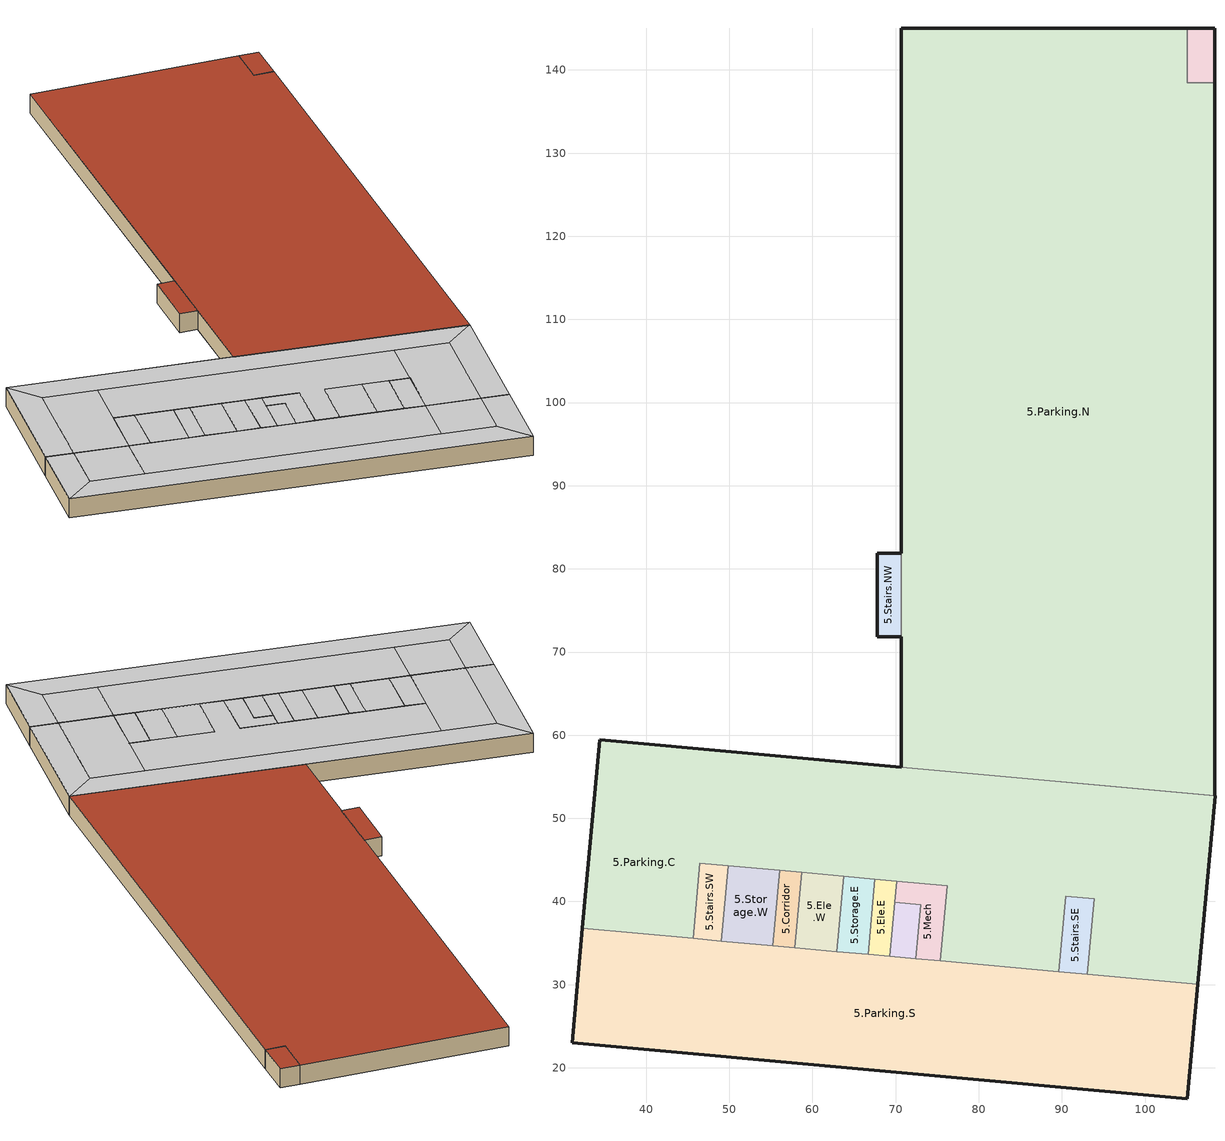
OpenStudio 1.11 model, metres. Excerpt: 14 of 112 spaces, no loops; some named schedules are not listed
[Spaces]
5.Parking.S
 floor adiabatic (Interior Floor): 32.33,36.76 106.35,30.03 105.1,16.29 31.08,23.02 z20.37
 wall outside: 32.33,36.76 31.08,23.02 105.1,16.29 106.35,30.03 z20.37:23.72
 wall to 5.Parking.C: 45.64,35.55 32.33,36.76 / 89.63,31.55 75.39,32.84 / 106.35,30.03 93.05,31.24 z20.37:23.72
 wall to 5.Stairs.SW: 49.06,35.24 45.64,35.55 z20.37:23.72
 wall to 5.Storage.W: 55.22,34.68 49.06,35.24 z20.37:23.72
 wall to 5.Corridor: 57.88,34.44 55.22,34.68 z20.37:23.72
 wall to 5.Ele.W: 62.93,33.98 57.88,34.44 z20.37:23.72
 wall to 5.Storage.E: 66.68,33.64 62.93,33.98 z20.37:23.72
 wall to 5.Ele.E: 69.32,33.4 66.68,33.64 z20.37:23.72
 wall to 5.Stairs.S: 72.41,33.11 69.32,33.4 z20.37:23.72
 wall to 5.Mech: 75.39,32.84 72.41,33.11 z20.37:23.72
 wall to 5.Stairs.SE: 93.05,31.24 89.63,31.55 z20.37:23.72
 ceiling to 6.Office.Cw: 44.81,26.36 45.64,35.55 36.89,36.35 36.05,27.16 z23.72
 ceiling to 6.Office.W: 31.08,23.02 36.05,27.16 36.89,36.35 32.33,36.76 z23.72
 ceiling to 6.Office.E: 105.1,16.29 106.35,30.03 101.8,30.44 100.96,21.26 z23.72
 ceiling to 6.Office.S: 105.1,16.29 100.96,21.26 36.05,27.16 31.08,23.02 z23.72
 ceiling to 6.Office.Ce: 100.96,21.26 101.8,30.44 93.05,31.24 92.21,22.05 z23.72
 ceiling to 6.Office.Cs: 92.21,22.05 93.05,31.24 45.64,35.55 44.81,26.36 z23.72
5.Parking.C
 floor adiabatic (Interior Floor): 34.39,59.44 108.41,52.71 106.35,30.03 93.05,31.24 93.87,40.3 90.46,40.61 89.63,31.55 75.39,32.84 76.21,41.91 46.47,44.61 45.64,35.55 32.33,36.76 z20.37
 wall outside: 70.69,56.14 34.39,59.44 32.33,36.76 / 106.35,30.03 108.41,52.71 z20.37:23.72
 wall to 5.Mech: 70.14,42.46 76.21,41.91 75.39,32.84 z20.37:23.72
 wall to 5.Ele.E: 67.51,42.7 70.14,42.46 z20.37:23.72
 wall to 5.Storage.E: 63.76,43.04 67.51,42.7 z20.37:23.72
 wall to 5.Ele.W: 58.7,43.5 63.76,43.04 z20.37:23.72
 wall to 5.Corridor: 56.05,43.74 58.7,43.5 z20.37:23.72
 wall to 5.Storage.W: 49.88,44.3 56.05,43.74 z20.37:23.72
 wall to 5.Stairs.SW: 45.64,35.55 46.47,44.61 49.88,44.3 z20.37:23.72
 wall to 5.Parking.N: 108.41,52.71 70.69,56.14 z20.37:23.72
 wall to 5.Stairs.SE: 89.63,31.55 90.46,40.61 93.87,40.3 93.05,31.24 z20.37:23.72
 ceiling to 6.Office.Cn: 89.63,31.55 90.46,40.61 86.14,41 85.31,31.94 z23.72; 79.33,32.49 80.15,41.55 93.87,40.3 94.7,49.36 47.29,53.67 46.47,44.61 76.21,41.91 75.39,32.84 z23.72
 ceiling to 6.Office.Cw: 45.64,35.55 47.29,53.67 38.53,54.47 36.89,36.35 z23.72
 ceiling to 6.Office.E: 106.35,30.03 108.41,52.71 103.44,48.57 101.8,30.44 z23.72
 ceiling to 6.Office.W: 36.89,36.35 38.53,54.47 34.39,59.44 32.33,36.76 z23.72
 ceiling to 6.Office.Ce: 101.8,30.44 103.44,48.57 94.7,49.36 93.05,31.24 z23.72
 ceiling to 6.Office.N: 103.44,48.57 108.41,52.71 34.39,59.44 38.53,54.47 z23.72
 ceiling to 6.Restrooms: 85.31,31.94 86.14,41 80.15,41.55 79.33,32.49 z23.72
5.Stairs.SE
 floor adiabatic (Interior Floor): 90.46,40.61 93.87,40.3 93.05,31.24 89.63,31.55 z20.37
 ceiling to 6.Stairs.E: 93.05,31.24 93.87,40.3 90.46,40.61 89.63,31.55 z23.72
5.Mech
 floor adiabatic (Interior Floor): 70.14,42.46 76.21,41.91 75.39,32.84 72.41,33.11 73,39.61 69.91,39.89 z20.37
 wall to 5.Stairs.S: 69.91,39.89 73,39.61 72.41,33.11 z20.37:23.72
 wall to 5.Ele.E: 70.14,42.46 69.91,39.89 z20.37:23.72
 ceiling to 6.Mech: 75.39,32.84 76.21,41.91 70.14,42.46 69.91,39.89 73,39.61 72.41,33.11 z23.72
5.Stairs.S
 floor adiabatic (Interior Floor): 69.91,39.89 73,39.61 72.41,33.11 69.32,33.4 z20.37
 wall to 5.Ele.E: 69.91,39.89 69.32,33.4 z20.37:23.72
 ceiling to 6.Stairs.C: 72.41,33.11 73,39.61 69.91,39.89 69.32,33.4 z23.72
5.Ele.E
 floor adiabatic (Interior Floor): 67.51,42.7 70.14,42.46 69.32,33.4 66.68,33.64 z20.37
 wall to 5.Storage.E: 67.51,42.7 66.68,33.64 z20.37:23.72
 ceiling to 6.Ele.E: 69.32,33.4 70.14,42.46 67.51,42.7 66.68,33.64 z23.72
5.Storage.E
 floor adiabatic (Interior Floor): 63.76,43.04 67.51,42.7 66.68,33.64 62.93,33.98 z20.37
 wall to 5.Ele.W: 63.76,43.04 62.93,33.98 z20.37:23.72
 ceiling to 6.Corridor: 66.68,33.64 67.51,42.7 63.76,43.04 62.93,33.98 z23.72
5.Ele.W
 floor adiabatic (Interior Floor): 58.7,43.5 63.76,43.04 62.93,33.98 57.88,34.44 z20.37
 wall to 5.Corridor: 58.7,43.5 57.88,34.44 z20.37:23.72
 ceiling to 6.Ele.W: 62.93,33.98 63.76,43.04 58.7,43.5 57.88,34.44 z23.72
5.Corridor
 floor adiabatic (Interior Floor): 56.05,43.74 58.7,43.5 57.88,34.44 55.22,34.68 z20.37
 wall to 5.Storage.W: 56.05,43.74 55.22,34.68 z20.37:23.72
 ceiling to 6.Office.Cs: 57.88,34.44 58.7,43.5 56.05,43.74 55.22,34.68 z23.72
5.Storage.W
 floor adiabatic (Interior Floor): 49.88,44.3 56.05,43.74 55.22,34.68 49.06,35.24 z20.37
 wall to 5.Stairs.SW: 49.88,44.3 49.06,35.24 z20.37:23.72
 ceiling to 6.Office.Cs: 55.22,34.68 56.05,43.74 49.88,44.3 49.06,35.24 z23.72
5.Stairs.SW
 floor adiabatic (Interior Floor): 46.47,44.61 49.88,44.3 49.06,35.24 45.64,35.55 z20.37
 ceiling to 6.Stairs.W: 49.06,35.24 49.88,44.3 46.47,44.61 45.64,35.55 z23.72
5.Parking.N
 floor adiabatic (Interior Floor): 105.07,145 105.07,138.48 108.41,138.48 108.41,52.71 70.69,56.14 70.69,145 z20.37
 wall outside: 70.69,71.81 70.69,56.14 / 105.07,145 70.69,145 70.69,81.86 / 108.41,52.71 108.41,138.48 z20.37:23.72
 wall to 5.Stairs.NW: 70.69,81.86 70.69,71.81 z20.37:23.72
 wall to 5.Stairs.N: 108.41,138.48 105.07,138.48 105.07,145 z20.37:23.72
 roof outside: 108.41,52.71 108.41,138.48 105.07,138.48 105.07,145 70.69,145 70.69,56.14 z23.72
5.Stairs.NW
 floor adiabatic (Interior Floor): 70.69,81.86 70.69,71.81 67.78,71.81 67.78,81.86 z20.37
 wall outside: 70.69,81.86 67.78,81.86 67.78,71.81 70.69,71.81 z20.37:23.72
 roof outside: 70.69,71.81 70.69,81.86 67.78,81.86 67.78,71.81 z23.72
5.Stairs.N
 floor adiabatic (Interior Floor): 108.41,145 108.41,138.48 105.07,138.48 105.07,145 z20.37
 wall outside: 108.41,138.48 108.41,145 105.07,145 z20.37:23.72
 roof outside: 108.41,138.48 108.41,145 105.07,145 105.07,138.48 z23.72
[Building]
Building 1: Space Type=Office; Default Construction Set=Proposed Construction Set; Default Schedule Set=Office Schedule Set
[ClimateZones]
Climate Zone Institution Name 1=ASHRAE; Climate Zone Document Name 1=ANSI/ASHRAE Standard 169; Climate Zone Document Year 1=2006; Climate Zone Institution Name 2=CEC; Climate Zone Document Name 2=California Climate Zone Descriptions; Climate Zone Document Year 2=1995
[Site]
Denver Intl Ap: Latitude {deg}=39.83; Longitude {deg}=-104.65; Time Zone {hr}=-7; Elevation {m}=1650
[SizingPeriod:DesignDay] Barometric Pressure {Pa}=83011; Sky Clearness=0; Rain Indicator=0; Snow Indicator=0; Day of Month=21; Daylight Saving Time Indicator=0; Dry-Bulb Temperature Range Modifier Type=DefaultMultipliers
Name | Maximum Dry-Bulb Temperature {C} | Daily Dry-Bulb Temperature Range {deltaC} | Humidity Indicating Conditions at Maximum Dry-Bulb | Wind Speed {m/s} | Wind Direction {deg} | Month | Day Type | Humidity Indicating Type | Solar Model Indicator | ASHRAE Taub | ASHRAE Taud
Denver Intl Ap Ann Clg .4% Condns WB=>MDB | 27.3 | 15.2 | 18.3 | 4.2 | 80 | 7 | SummerDesignDay | Wetbulb | ASHRAETau | 0.424 | 2.012
Denver Intl Ap Ann Htg 99.6% Condns DB | -17.4 | 0 | -17.4 | 3.3 | 160 | 12 | WinterDesignDay | Wetbulb | ASHRAEClearSky
Denver Intl Ap Ann Clg .4% Condns DB=>MWB | 34.6 | 15.2 | 15.7 | 4.2 | 80 | 7 | SummerDesignDay | Wetbulb | ASHRAETau | 0.424 | 2.012
Denver Intl Ap Ann Clg .4% Condns DP=>MDB | 19.9 | 15.2 | 16 | 4.2 | 80 | 7 | SummerDesignDay | Dewpoint | ASHRAETau | 0.424 | 2.012
[Construction]
ExtSlabCarpet 4in ClimateZone 1-8: MAT-CC05 4 HW CONCRETE, CP02 CARPET PAD
Exterior Door: F08 Metal surface, I01 25mm insulation board
Interior Ceiling: M11 100mm lightweight concrete, F05 Ceiling air space resistance, F16 Acoustic tile
Interior Door; Interior Partition: G05 25mm wood
Interior Floor: F16 Acoustic tile, F05 Ceiling air space resistance, M11 100mm lightweight concrete
Interior Wall: G01a 19mm gypsum board, F04 Wall air space resistance, G01a 19mm gypsum board
Interior Window; Interior Window 1; Interior Window 2: Clear 3mm
90.1-2007 Nonres 5B Roof IEAD: Roof Membrane 1, Roof Insulation [14], Metal Decking 1
90.1-2007 Nonres 5B Skylight without Curb: Theoretical Glass [146]
Proposed Walls: MAT-SHEATH 1, Wall Insulation [10]_R-value to: 10.3107345095598 (ft^2*h*R/Btu), 1/2IN Gypsum 1
VE 19-2M Glass: VE 19-2M Window Material
[Material] Thermal Absorptance=0.9
Name | Roughness | Thickness {m} | Conductivity {W/m-K} | Density {kg/m3} | Specific Heat {J/kg-K} | Solar Absorptance | Visible Absorptance
MAT-CC05 4 HW CONCRETE | Rough | 0.1016 | 1.311 | 2240 | 836.8 | 0.7 | 0.7
F08 Metal surface | Smooth | 0.0008 | 45.28 | 7824 | 500 | 0.7 | 0.7
I01 25mm insulation board | MediumRough | 0.0254 | 0.03 | 43 | 1210 | 0.7 | 0.7
M11 100mm lightweight concrete | MediumRough | 0.1016 | 0.53 | 1280 | 840 | 0.7 | 0.7
F16 Acoustic tile | MediumSmooth | 0.0191 | 0.06 | 368 | 590 | 0.7 | 0.7
G05 25mm wood | MediumSmooth | 0.0254 | 0.15 | 608 | 1630 | 0.7 | 0.7
G01a 19mm gypsum board | MediumSmooth | 0.019 | 0.16 | 800 | 1090 | 0.7 | 0.7
1/2IN Gypsum 1 | Smooth | 0.01271 | 0.16 | 784.9 | 830 | 0.92 | 0.92
Roof Insulation [14] | MediumRough | 0.167335 | 0.049 | 265 | 836.8 | 0.7 | 0.7
Roof Membrane 1 | VeryRough | 0.0095 | 0.16 | 1121.29 | 1460 | 0.7 | 0.7
Metal Decking 1 | MediumSmooth | 0.001524 | 45.006 | 7680 | 418.4 | 0.7 | 0.3
Wall Insulation [10]_R-value to: 10.3107345095598 (ft^2*h*R/Btu) | MediumRough | 0.0817121 | 0.045 | 265 | 836.8 | 0.7 | 0.7
[Material:NoMass] Thermal Absorptance=0.9; Solar Absorptance=0.7
Name | Roughness | Thermal Resistance {m2-K/W} | Visible Absorptance
CP02 CARPET PAD | Smooth | 0.1 | 0.8
MAT-SHEATH 1 | Rough | 0.36256 | 0.7
[WindowMaterial:Glazing] Optical Data Type=SpectralAverage; Thickness {m}=0.003; Infrared Transmittance at Normal Incidence=0
Name | Solar Transmittance at Normal Incidence | Front Side Solar Reflectance at Normal Incidence | Back Side Solar Reflectance at Normal Incidence | Visible Transmittance at Normal Incidence | Front Side Visible Reflectance at Normal Incidence | Back Side Visible Reflectance at Normal Incidence | Front Side Infrared Hemispherical Emissivity | Back Side Infrared Hemispherical Emissivity | Conductivity {W/m-K} | Dirt Correction Factor for Solar and Visible Transmittance | Solar Diffusing
Clear 3mm | 0.837 | 0.075 | 0 | 0.898 | 0.081 | 0 | 0.84 | 0.84 | 0.9 | 1 | Yes
Theoretical Glass [146] | 0.481761 | 0.468239 | 0.468239 | 0.621562 | 0.328438 | 0.328438 | 0.9 | 0.9 | 0.03026
[WindowMaterial:SimpleGlazingSystem]
VE 19-2M Window Material: U-Factor {W/m2-K}=2.23724; Solar Heat Gain Coefficient=0.307; Visible Transmittance=0.33
[Material:AirGap]
Name | Thermal Resistance {m2-K/W}
F05 Ceiling air space resistance | 0.18
F04 Wall air space resistance | 0.15
[DefaultSurfaceConstructions]
Name | Floor Construction | Wall Construction | Roof Ceiling Construction
Default Surface Constructions 2 | Interior Floor | Interior Wall | Interior Ceiling
Default Surface Constructions 3 | ExtSlabCarpet 4in ClimateZone 1-8 | ExtSlabCarpet 4in ClimateZone 1-8 | ExtSlabCarpet 4in ClimateZone 1-8
Default Surface Constructions 1 adj ext wall insulation | ExtSlabCarpet 4in ClimateZone 1-8 | Proposed Walls | 90.1-2007 Nonres 5B Roof IEAD
[DefaultSubSurfaceConstructions]
Name | Fixed Window Construction | Operable Window Construction | Door Construction | Skylight Construction | Tubular Daylight Dome Construction | Tubular Daylight Diffuser Construction
Default Sub Surface Constructions 1 | VE 19-2M Glass | VE 19-2M Glass | Exterior Door | 90.1-2007 Nonres 5B Skylight without Curb | Interior Window 2 | Interior Window 1
Default Sub Surface Constructions 2 | Interior Wall | Interior Window | Interior Door
[DefaultConstructionSet]
Proposed Construction Set: Default Exterior Surface Constructions=Default Surface Constructions 1 adj ext wall insulation; Default Interior Surface Constructions=Default Surface Constructions 2; Default Ground Contact Surface Constructions=Default Surface Constructions 3; Default Exterior SubSurface Constructions=Default Sub Surface Constructions 1; Default Interior SubSurface Constructions=Default Sub Surface Constructions 2; Interior Partition Construction=Interior Partition
[SpaceType]
Name | Default Schedule Set | Design Specification Outdoor Air Object | Standards Building Type | Standards Space Type
90.1-2007 - LrgHotel - Mechanical | 90.1-2007 - LrgHotel - Mechanical Schedule Set | 90.1-2007 - LrgHotel - Mechanical Ventilation | LargeHotel | Mechanical
90.1-2007 - LrgHotel - Storage | 90.1-2007 - LrgHotel - Storage Schedule Set | 90.1-2007 - LrgHotel - Storage Ventilation | LargeHotel | Storage
Elevator Space Type |  |  | Office | Corridor
Stairs Space Type | 90.1-2007 - LrgHotel - Corridor Schedule Set | 90.1-2007 - LrgHotel - Corridor Ventilation | Office | Stair
Parking Garage Space Type | 90.1-2007 - LrgHotel - Corridor Schedule Set | 90.1-2007 - LrgHotel - Corridor Ventilation | Office | Storage
Office | Office Schedule Set | 90.1-2007 - LrgHotel - Office Ventilation | Office | OpenOffice
Office Corridor | Office Schedule Set | 90.1-2007 - LrgHotel - Office Ventilation | Office | Corridor
[DefaultScheduleSet] Infiltration Schedule=LargeHotel Infil Quarter On
Name | Number of People Schedule | People Activity Level Schedule | Lighting Schedule | Electric Equipment Schedule
90.1-2007 - LrgHotel - Corridor Schedule Set | LargeHotel Bldg Occ | LargeHotel Activity | LargeHotel Bldg Light
90.1-2007 - LrgHotel - Mechanical Schedule Set |  |  | LargeHotel Bldg Light | LargeHotel Bldg Equip
90.1-2007 - LrgHotel - Storage Schedule Set | LargeHotel Bldg Occ | LargeHotel Activity | LargeHotel Bldg Light | LargeHotel Bldg Equip
Office Schedule Set | Office Occupancy Sch | LargeHotel Activity | Office Lighting Sch | Office Equipment Sch
[Lights:Definition] Design Level Calculation Method=Watts/Area
Name | Watts per Space Floor Area {W/m2} | Fraction Visible
90.1-2007 - LrgHotel - Corridor Lights Definition | 6.67362
90.1-2007 - LrgHotel - Mechanical Lights Definition | 11.3021
90.1-2007 - LrgHotel - Storage Lights Definition | 6.13543
90.1-2007 - LrgHotel - Parking Garage Lights Definition | 0.387501 | 0
90.1-2007 - LrgHotel - Office Lights Definition | 8.50349
[Lights]
Name | Lights Definition | Space or SpaceType | Schedule
90.1-2007 - LrgHotel - Mechanical Lights | 90.1-2007 - LrgHotel - Mechanical Lights Definition | 90.1-2007 - LrgHotel - Mechanical
90.1-2007 - LrgHotel - Storage Lights | 90.1-2007 - LrgHotel - Storage Lights Definition | 90.1-2007 - LrgHotel - Storage
90.1-2007 - LrgHotel - Corridor Lights 1 | 90.1-2007 - LrgHotel - Corridor Lights Definition | Stairs Space Type
90.1-2007 - LrgHotel - Corridor Lights 2 | 90.1-2007 - LrgHotel - Parking Garage Lights Definition | Parking Garage Space Type | Parking Garage Ltg Sch
90.1-2007 - LrgHotel - Lobby Lights 1 | 90.1-2007 - LrgHotel - Office Lights Definition | Office
90.1-2007 - LrgHotel - Lobby Lights 3 | 90.1-2007 - LrgHotel - Corridor Lights Definition | Office Corridor
[DesignSpecification:OutdoorAir] Outdoor Air Method=Sum
Name | Outdoor Air Flow per Floor Area {m3/s-m2} | Outdoor Air Flow per Person {m3/s-person}
90.1-2007 - LrgHotel - Corridor Ventilation | 0.0003048
90.1-2007 - LrgHotel - Mechanical Ventilation; 90.1-2007 - LrgHotel - Storage Ventilation | 0.0006096
90.1-2007 - LrgHotel - Office Ventilation | 0.000381 | 0.00294967
[People:Definition] Number of People Calculation Method=People/Area; Fraction Radiant=0.3
Name | People per Space Floor Area {person/m2}
90.1-2007 - LrgHotel - Corridor People Definition | 0.0107639
90.1-2007 - LrgHotel - Storage People Definition | 0.0215278
90.1-2007 - LrgHotel - Office People Definition | 0.0511286
[People]
Name | People Definition | Space or SpaceType
90.1-2007 - LrgHotel - Storage People | 90.1-2007 - LrgHotel - Storage People Definition | 90.1-2007 - LrgHotel - Storage
90.1-2007 - LrgHotel - Corridor People 1 | 90.1-2007 - LrgHotel - Corridor People Definition | Stairs Space Type
90.1-2007 - LrgHotel - Corridor People 2 | 90.1-2007 - LrgHotel - Corridor People Definition | Parking Garage Space Type
90.1-2007 - LrgHotel - Lobby People 1 | 90.1-2007 - LrgHotel - Office People Definition | Office
90.1-2007 - LrgHotel - Lobby People 3 | 90.1-2007 - LrgHotel - Corridor People Definition | Office Corridor
[SpaceInfiltration:DesignFlowRate] Design Flow Rate Calculation Method=Flow/ExteriorArea; Flow per Exterior Surface Area {m3/s-m2}=0.000226568
Name | Space or SpaceType
90.1-2007 - LrgHotel - Mechanical Infiltration | 90.1-2007 - LrgHotel - Mechanical
90.1-2007 - LrgHotel - Storage Infiltration | 90.1-2007 - LrgHotel - Storage
90.1-2007 - LrgHotel - Corridor Infiltration 1 | Stairs Space Type
90.1-2007 - LrgHotel - Corridor Infiltration 2 | Parking Garage Space Type
90.1-2007 - LrgHotel - Lobby Infiltration 1 | Office
90.1-2007 - LrgHotel - Lobby Infiltration 3 | Office Corridor
[ElectricEquipment:Definition] Design Level Calculation Method=Watts/Area
Name | Watts per Space Floor Area {W/m2}
90.1-2007 - LrgHotel - Mechanical Electric Equipment Definition | 2.79862
90.1-2007 - LrgHotel - Storage Electric Equipment Definition | 1.39931
Elevator Load | 36.9202
90.1-2007 - LrgHotel - Office Electric Equipment Definition | 6.8889
[ElectricEquipment]
Name | Electric Equipment Definition | Space or SpaceType | Schedule
90.1-2007 - LrgHotel - Mechanical Electric Equipment | 90.1-2007 - LrgHotel - Mechanical Electric Equipment Definition | 90.1-2007 - LrgHotel - Mechanical
90.1-2007 - LrgHotel - Storage Electric Equipment | 90.1-2007 - LrgHotel - Storage Electric Equipment Definition | 90.1-2007 - LrgHotel - Storage
Electric Equipment 1 | Elevator Load | Elevator Space Type | Elevator Residential Sch
90.1-2007 - LrgHotel - Lobby Electric Equipment 1 | 90.1-2007 - LrgHotel - Office Electric Equipment Definition | Office
[ThermostatSetpoint:DualSetpoint]
Unit Heater Thermostat: Heating Setpoint Temperature Schedule=Unit Heater Htg Sch; Cooling Setpoint Temperature Schedule=Unit Heater Clg Sch
[Space] Building Story=5 Parking
Name | Space Type | Thermal Zone
5.Parking.S | Parking Garage Space Type | 5.Parking.S Zone
5.Parking.C | Parking Garage Space Type | 5.Parking.C Zone
5.Stairs.SE | Stairs Space Type | 5.Stairs.SE Zone
5.Mech | 90.1-2007 - LrgHotel - Mechanical | 5.Mech Zone
5.Stairs.S | Stairs Space Type | 5.Stairs.S Zone
5.Ele.E | Elevator Space Type | 5.Ele.E Zone
5.Storage.E | 90.1-2007 - LrgHotel - Storage | 5.Storage.E Zone
5.Ele.W | Elevator Space Type | 5.Ele.W Zone
5.Corridor | Office Corridor | 5.Corridor Zone
5.Storage.W | 90.1-2007 - LrgHotel - Storage | 5.Storage.W Zone
5.Stairs.SW | Stairs Space Type | 5.Stairs.SW Zone
5.Parking.N | Parking Garage Space Type | 5.Parking.N Zone
5.Stairs.NW | Stairs Space Type | 5.Stairs.NW Zone
5.Stairs.N | Stairs Space Type | 5.Stairs.N Zone
[BuildingStory]
Name | Nominal Z Coordinate {m} | Nominal Floor to Floor Height {m}
5 Parking
Building Story 1 | 0 | 0.9144
[ThermalZone] Use Ideal Air Loads=No
Name | Thermostat
5.Ele.W Zone; 5.Corridor Zone; 5.Stairs.SE Zone; 5.Storage.W Zone; 5.Storage.E Zone; 5.Stairs.S Zone; 5.Ele.E Zone; 5.Stairs.NW Zone; 5.Mech Zone; 5.Stairs.SW Zone; 5.Stairs.N Zone | Unit Heater Thermostat
5.Parking.C Zone; 5.Parking.S Zone; 5.Parking.N Zone
[Exterior:Lights:Definition]
3523.0 w Exterior Lighting Definition: Design Level {W}=3523
[Exterior:Lights]
3523.0 w Exterior Light: Exterior Lights Definition=3523.0 w Exterior Lighting Definition; Schedule=3523.0 w Exterior Lights Sch; Control Option=AstronomicalClock
[Schedule:Ruleset]
Name | Default Day Schedule | Summer Design Day Schedule | Winter Design Day Schedule
LargeHotel Bldg Light | LargeHotel Bldg Light Default Schedule | LargeHotel Bldg Light Summer Design Day | LargeHotel Bldg Light Winter Design Day
LargeHotel Bldg Occ | LargeHotel Bldg Occ Default Schedule | LargeHotel Bldg Occ Summer Design Day | LargeHotel Bldg Occ Winter Design Day
LargeHotel Activity | LargeHotel Activity Default Schedule | LargeHotel Activity Summer Design Day | LargeHotel Activity Winter Design Day
LargeHotel Infil Quarter On | LargeHotel Infil Quarter On Default Schedule | LargeHotel Infil Quarter On Summer Design Day | LargeHotel Infil Quarter On Winter Design Day
LargeHotel Bldg Equip | LargeHotel Bldg Equip Default Schedule | LargeHotel Bldg Equip Summer Design Day | LargeHotel Bldg Equip Winter Design Day
Unit Heater Htg Sch | Schedule Day 5
Unit Heater Clg Sch | Schedule Day 6
Elevator Residential Sch | Schedule Day 7
Office Equipment Sch | Schedule Day 25
Office Lighting Sch | Schedule Day 27
Office Occupancy Sch | Schedule Day 29
Parking Garage Ltg Sch | Schedule Day 46
[Schedule:Day]
LargeHotel Activity Default Schedule; LargeHotel Activity Summer Design Day; LargeHotel Activity Winter Design Day: 24, 0, 120
Schedule Day 25: 8, 0, 0.4, 12, 0, 0.9, 13, 0, 0.8, 17, 0, 0.9, 18, 0, 0.8, 20, 0, 0.6, 22, 0, 0.5, 24, 0, 0.402171
Schedule Day 27: 5, 0, 0.05, 7, 0, 0.1, 8, 0, 0.3, 17, 0, 0.9, 18, 0, 0.7, 20, 0, 0.5, 22, 0, 0.3, 23, 0, 0.1, 24, 0, 0.05
Schedule Day 29: 6, 0, 0, 7, 0, 0.1, 8, 0, 0.2, 12, 0, 0.95, 13, 0, 0.5, 17, 0, 0.95, 18, 0, 0.7, 20, 0, 0.4, 22, 0, 0.1, 24, 0, 0.05
[Schedule:Rule] Rule Order=0; Apply Sunday=Yes; Apply Saturday=Yes
Name | Schedule Ruleset | Day Schedule
Schedule Rule 6 | Office Lighting Sch | Schedule Day 28
Schedule Rule 7 | Office Occupancy Sch | Schedule Day 30
[Schedule:Constant]
3523.0 w Exterior Lights Sch: Value=1
